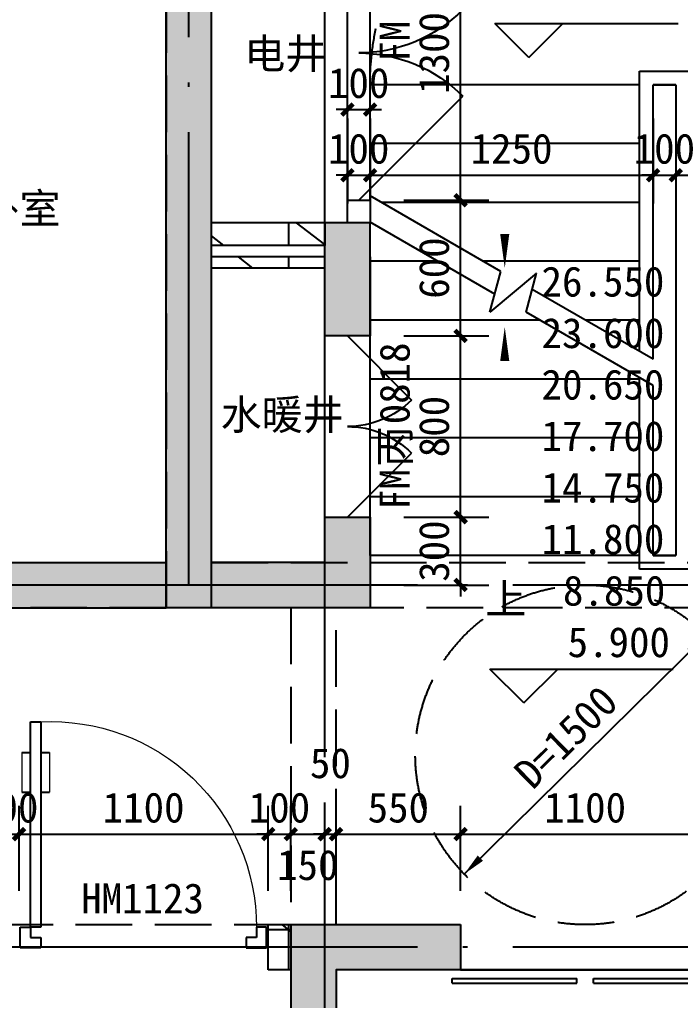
# Model space of a CAD drawing. Extents: x -10817 to 167545, y 26551 to 157048.
# Drawn here: x 78511 to 81429, y 118339 to 122671 of the extents above; entities that cross this region are included whole.
import ezdxf
from ezdxf.xclip import XClip

# ---------------------------------------------------------------- set-up
doc = ezdxf.new("R2010")
doc.units = 0
doc.header["$LTSCALE"] = 1000
doc.header["$MEASUREMENT"] = 0
doc.header["$XCLIPFRAME"] = 0
for name, pattern in [('125-核心筒-标准层$0$DASH', [0.35, 0.25, -0.1]), ('DASH', [0.35, 0.25, -0.1]), ('DOTE', [2.42, 2, -0.2, 0.02, -0.2])]:
    doc.linetypes.add(name, pattern=pattern)
doc.layers.get('Defpoints').update_dxf_attribs({"color": 30, "linetype": 'DASH'})
for name, color, linetype in [('120-墙体$0$120-墙体$0$A-COLU-CONC-HATC', 204, 'Continuous'), ('120-墙体$0$120-墙体$0$A-DOOR', 51, 'Continuous'), ('120-墙体$0$120-墙体$0$A-WALL-CONC', 9, 'Continuous'), ('120-墙体$0$A-WALL-BLOK', 131, 'Continuous'), ('125-核心筒-标准层$0$A-COLU-CONC-HATC', 204, 'Continuous'), ('125-核心筒-标准层$0$A-DOOR', 51, 'Continuous'), ('125-核心筒-标准层$0$A-FLOR-EVTR', 51, 'Continuous'), ('125-核心筒-标准层$0$A-FLOR-STRS', 51, 'Continuous'), ('125-核心筒-标准层$0$A-WALL-BLOK', 131, 'Continuous'), ('125-核心筒-标准层$0$A-WALL-CONC', 9, 'Continuous'), ('3#-夹层$0$A-ANNO-LEVL', 3, 'Continuous'), ('3#-夹层$0$A-ANNO-TEXT', 7, 'Continuous'), ('A-ANNO-DIMS', 3, 'Continuous'), ('A-ANNO-DOTE', 10, 'DOTE'), ('A-ANNO-SYMB', 3, 'Continuous'), ('A-ANNO-TEXT', 7, 'Continuous'), ('A-FLOR-UNDR', 177, 'Continuous')]:
    doc.layers.add(name, color=color, linetype=linetype)
doc.styles.add('3#-夹层$0$_TCH_DIM', font='')
doc.styles.add('3#-夹层$0$Standard', font='')
doc.styles.add('_TCH_DIM', font='')
doc.styles.add('_TCH_DIM_T3', font='')
doc.styles.get("Standard").update_dxf_attribs({"font": ''})
doc.styles.get('3#-夹层$0$_TCH_DIM').set_extended_font_data('SimSun')
doc.styles.get('3#-夹层$0$Standard').set_extended_font_data('SimSun')
doc.styles.get('_TCH_DIM').set_extended_font_data('SimSun')
doc.styles.get('_TCH_DIM_T3').set_extended_font_data('SimSun')
doc.styles.get('Standard').set_extended_font_data('SimSun')
doc.dimstyles.new('_TCH_ARCH&&50', dxfattribs={"dimtxt": 132.911392, "dimasz": 50, "dimexe": 125, "dimexo": 150, "dimgap": 50, "dimtad": 1, "dimdec": 0, "dimzin": 0, "dimdsep": 46, "dimtxsty": '_TCH_DIM_T3', "dimblk": 'ARCHTICK', "dimcen": 0.09, "dimclrt": 7, "dimazin": 2, "dimtfac": 1, "dimtdec": 0, "dimtix": 1, "dimtmove": 2, "dimatfit": 3, "dimfxl": 50, "dimtolj": 1, "dimtzin": 0, "dimarcsym": 0})
pattern_1 = [(0, (0, 0), (0, 350), []), (37.875, (400, 0), (-169.615, 218.077), []), (90, (400, 0), (-450, 3e-14), [])]

# ---------------------------------------------------------------- blocks, each defined once
blk = doc.blocks.new('120-墙体$0$120-墙体$0$$DorLib2D$00000009')
for p, q in [((0.4129, 0.9053), (0.4129, 0.0807)), ((0.4541, 0.9053), (0.4129, 0.9053)), ((0.4541, 0.0807), (0.4541, 0.9053)), ((0.4129, 0.7822), (0.378, 0.7822)), ((0.489, 0.7822), (0.4541, 0.7822)), ((0.4129, 0.6235), (0.378, 0.6235)), ((0.489, 0.6235), (0.4541, 0.6235)), ((-0.4941, 0.0807), (-0.4529, 0.0807)), ((-0.4941, -0.0018), (-0.4941, 0.0807)), ((-0.4529, 0.0807), (-0.4529, 0.0395)), ((0.4129, 0.0807), (0.4541, 0.0807)), ((0.4953, 0.0807), (0.4541, 0.0807)), ((0.4541, 0.0807), (0.4541, 0.0395)), ((0.4953, -0.0018), (0.4953, 0.0807)), ((-0.4529, 0.0395), (-0.4117, 0.0395)), ((-0.4117, 0.0395), (-0.4117, -0.0018)), ((0.4541, 0.0395), (0.4129, 0.0395)), ((0.4129, 0.0395), (0.4129, -0.0018)), ((-0.4941, -0.0018), (-0.4941, -0.0018)), ((-0.4117, -0.0018), (-0.4941, -0.0018)), ((0.4129, -0.0018), (0.4953, -0.0018)), ((0.4953, -0.0018), (0.4953, -0.0018))]:
    blk.add_line(p, q)
at = {"lineweight": 13}
for p, q in [((0.378, 0.7822), (0.378, 0.6235)), ((0.489, 0.7822), (0.489, 0.6235))]:
    blk.add_line(p, q, dxfattribs=at)
blk.add_arc((0.3716, 0.0817), 0.8246, 87.134, 180.0717, dxfattribs=at)
blk = doc.blocks.new('120-墙体')
at = {"layer": '120-墙体$0$120-墙体$0$A-COLU-CONC-HATC'}
blk.add_hatch(color=256, dxfattribs=at).paths.add_polyline_path([(-6950, -3300), (-6950, -3100), (-7800, -3100), (-7800, -3300)])
h = blk.add_hatch(dxfattribs=at)
h.set_pattern_fill('空心砖', color=256, scale=100, style=0)
h.set_pattern_definition(pattern_1)
h.paths.add_polyline_path([(-8350, -4900), (-8250, -4900), (-8250, -4700), (-8350, -4700)])
at = {"layer": '120-墙体$0$120-墙体$0$A-WALL-CONC'}
for p, q in [((-6950, -3100), (-7800, -3100)), ((-7800, -3300), (-7800, -3100)), ((-6950, -3300), (-7800, -3300))]:
    blk.add_line(p, q, dxfattribs=at)
at = {"layer": '120-墙体$0$A-WALL-BLOK'}
for p, q in [((-8250, -4700), (-8350, -4700)), ((-8350, -4700), (-8350, -4900)), ((-8250, -4900), (-8250, -4700)), ((-8350, -4900), (-8250, -4900))]:
    blk.add_line(p, q, dxfattribs=at)
at = {"layer": 'Defpoints'}
blk.add_lwpolyline([(-7800, 100), (-7800, -3300), (-7050, -3300), (-7050, -4700), (-8350, -4700), (-8350, -7200), (-9550, -7200), (-9550, -11200)], dxfattribs=at)
at = {"layer": '120-墙体$0$120-墙体$0$A-DOOR', "xscale": 1100, "yscale": 1100, "zscale": 200}
blk.add_blockref('120-墙体$0$120-墙体$0$$DorLib2D$00000009', (-7700, -4800), dxfattribs=at)
blk = doc.blocks.new('125-核心筒-标准层$0$A$C524E5E6F')
at = {"layer": '125-核心筒-标准层$0$A-FLOR-EVTR'}
for points in [[(0, 0), (2200, 0), (2200, -2100), (0, -2100)], [(300, -200), (1900, -200), (1900, -1700), (300, -1700)], [(650, -1950), (1550, -1950), (1550, -1800), (650, -1800)]]:
    blk.add_lwpolyline(points, close=True, dxfattribs=at)
for points in [[(300, -1700), (1900, -200)], [(1900, -1700), (300, -200)]]:
    blk.add_lwpolyline(points, dxfattribs=at)
blk = doc.blocks.new('125-核心筒-标准层$0$$DORLIB2D$00000127')
at = {"color": 0}
for points in [[(-0.5333, 0.7949), (-0.5333, 0.6904)], [(-0.0333, 0.7949), (-0.5333, 0.7949)], [(-0.0333, 0.7949), (-0.0333, 0.6904)], [(0.5333, 0.7949), (0.0333, 0.7949)], [(0.0333, 0.7949), (0.0333, 0.6904)], [(0.5333, 0.7949), (0.5333, 0.6904)], [(-0.0333, 0.6904), (-0.5333, 0.6904)], [(0.5333, 0.6904), (0.0333, 0.6904)], [(0.5, 0.5), (-0.5, 0.5)]]:
    blk.add_lwpolyline(points, dxfattribs=at)
blk = doc.blocks.new('125-核心筒-标准层$0$$DorLib2D$00000116')
at = {"color": 0}
for p, q in [((-0.5, 0), (-0.1464, 0.3536)), ((0.5, 0), (0.1464, 0.3536))]:
    blk.add_line(p, q, dxfattribs=at)
for centre, start, end in [((-0.5, 0), 0, 45), ((0.5, 0), 135, 180)]:
    blk.add_arc(centre, 0.5, start, end, dxfattribs=at)
blk = doc.blocks.new('125-核心筒-标准层')
at = {"layer": '125-核心筒-标准层$0$A-COLU-CONC-HATC'}
for points in [[(1650, 5500), (1850, 5500), (1850, 7000), (1749.8, 7100), (1650, 7000)], [(950, 5350), (1150, 5350), (1150, 5500), (950, 5500)], [(1650, 5350), (1850, 5350), (1850, 5500), (1650, 5500)], [(950, 5350), (950, 5000), (1150, 5000), (1150, 5350)], [(1750, 3933.3), (1850, 4000), (1850, 5350), (1650, 5350), (1650, 4000)], [(1150, 4000), (1150, 4200), (950, 4200), (950, 3800)], [(1150, 4000), (950, 3800), (1750, 3800), (1750, 3933.3), (1650, 4000)], [(1750, 3933.3), (1750, 3800), (1850, 3800), (1850, 4000)], [(1300, 2400), (550, 2400), (550, 2200), (1100, 2200)], [(1300, 2400), (1100, 2200), (1100, 100), (1300, -100)]]:
    blk.add_hatch(color=256, dxfattribs=at).paths.add_polyline_path(points)
h = blk.add_hatch(dxfattribs=at)
h.set_pattern_fill('空心砖', color=256, scale=100, style=0)
h.set_pattern_definition(pattern_1)
h.paths.add_polyline_path([(1150, 5400), (1650, 5400), (1650, 5500), (1150, 5500)])
h = blk.add_hatch(dxfattribs=at)
h.set_pattern_fill('空心砖', color=256, scale=100, style=0)
h.set_pattern_definition(pattern_1)
h.paths.add_polyline_path([(1150, 5350), (1150, 5300), (1650, 5300), (1650, 5350)])
at = {"layer": '125-核心筒-标准层$0$A-DOOR'}
for p, q in [((950, 5600), (950, 6900)), ((1050, 5600), (1050, 6900)), ((950, 4200), (950, 5000)), ((1150, 4200), (1150, 5000))]:
    blk.add_line(p, q, dxfattribs=at)
at = {"layer": '125-核心筒-标准层$0$A-FLOR-STRS'}
for p, q in [((950, 6110), (950, 7500)), ((-240, 6170), (-460, 6170)), ((-240, 4931.5), (-240, 6170)), ((-400, 6110), (-400, 4030)), ((-300, 6110), (-400, 6110)), ((-400, 6110), (-400, 4030)), ((-400, 6110), (-300, 6110)), ((-300, 4896.9), (-300, 6110)), ((-300, 4896.9), (-300, 6110)), ((-240, 6110), (950, 6110)), ((-240, 6110), (950, 6110)), ((950, 5618.6), (950, 6110)), ((-240, 5850), (950, 5850)), ((-240, 5590), (900.5, 5590)), ((372.1, 5284.9), (950, 5618.6)), ((398.9, 5184.9), (950, 5503.1)), ((950, 4030), (950, 5503.1)), ((-240, 5330), (450.2, 5330)), ((650.2, 5330), (950, 5330)), ((420.5, 5104.5), (372.1, 5284.9)), ((260.6, 5105.1), (214.4, 5277.4)), ((214.4, 5277.4), (420.5, 5104.5)), ((-300, 4896.9), (233.8, 5205.1)), ((-300, 4781.4), (260.6, 5105.1)), ((-240, 5070), (-0.2, 5070)), ((199.8, 5070), (950, 5070)), ((-240, 3970), (-240, 4816.1)), ((-240, 4810), (950, 4810)), ((-300, 4030), (-300, 4781.4)), ((-300, 4030), (-300, 4781.4)), ((-240, 4550), (950, 4550)), ((-240, 4290), (950, 4290)), ((-400, 4030), (-300, 4030)), ((-300, 4030), (-400, 4030)), ((-240, 4030), (950, 4030)), ((-460, 3970), (-240, 3970))]:
    blk.add_line(p, q, dxfattribs=at)
at = {"layer": '125-核心筒-标准层$0$A-FLOR-STRS', "linetype": '125-核心筒-标准层$0$DASH'}
blk.add_lwpolyline([(-1650, 6110, -0.414214), (-460, 7300), (-240, 7300, -0.414214), (950, 6110)], format="xyb", dxfattribs=at)
blk.add_lwpolyline([(1150, 5500), (1150, 6900)], dxfattribs=at)
at = {"layer": '125-核心筒-标准层$0$A-WALL-BLOK'}
for p, q in [((1050, 5600), (950, 5600)), ((950, 5600), (950, 5500)), ((1050, 5500), (1050, 5600)), ((1150, 5500), (1650, 5500)), ((1150, 5500), (1150, 5400)), ((1150, 5400), (1650, 5400)), ((1150, 5350), (1650, 5350)), ((1150, 5300), (1650, 5300))]:
    blk.add_line(p, q, dxfattribs=at)
at = {"layer": '125-核心筒-标准层$0$A-WALL-CONC'}
for p, q in [((1650, 5500), (1650, 7000)), ((1850, 5500), (1850, 7000)), ((950, 5350), (950, 5500)), ((950, 5500), (1150, 5500)), ((1150, 5350), (1150, 5500)), ((1650, 5350), (1650, 5500)), ((1850, 5350), (1850, 5500)), ((950, 5350), (950, 5000)), ((1150, 5000), (1150, 5350)), ((1650, 4000), (1650, 5350)), ((1850, 4000), (1850, 5350)), ((950, 5000), (1150, 5000)), ((1150, 4200), (950, 4200)), ((950, 4200), (950, 3800)), ((1150, 4000), (1150, 4200)), ((1150, 4000), (1650, 4000)), ((1850, 4000), (1850, 4000)), ((950, 3800), (1750, 3800)), ((1750, 3800), (1850, 3800)), ((1300, 2400), (550, 2400)), ((550, 2400), (550, 2200)), ((1300, 2400), (1300, -100)), ((550, 2200), (1100, 2200)), ((1100, 2200), (1100, 100))]:
    blk.add_line(p, q, dxfattribs=at)
at = {"layer": 'Defpoints'}
for points in [[(-1650, 3800), (1650, 3800), (1650, 4000), (-1650, 4000)], [(1100, 3800), (1300, 3800), (1300, 2400), (1100, 2400)]]:
    blk.add_lwpolyline(points, close=True, dxfattribs=at)
blk.add_blockref('125-核心筒-标准层$0$A$C524E5E6F', (-1100, 2200))
at = {"layer": '125-核心筒-标准层$0$A-DOOR'}
for name, p, xscale, yscale, zscale, rotation in [('125-核心筒-标准层$0$$DorLib2D$00000116', (1000, 6250), 1300, 1300, 100, 90), ('125-核心筒-标准层$0$$DorLib2D$00000116', (1050, 4600), 800, 800, 200, 90), ('125-核心筒-标准层$0$$DORLIB2D$00000127', (0, 2300), -1100, 200, 200, 180)]:
    blk.add_blockref(name, p, dxfattribs=dict(at, xscale=xscale, yscale=yscale, zscale=zscale, rotation=rotation))
blk = doc.blocks.new('A$C60AE0A12')
at = {"layer": 'A-ANNO-DIMS'}
blk.add_lwpolyline([(-534.1, 423.4), (534.1, 1476.6)], dxfattribs=at)
for points in [[(462.9, 1406.4, 33, 0, 0), (534.1, 1476.6, 0, 0, 0)], [(-462.9, 493.6, 33, 0, 0), (-534.1, 423.4, 0, 0, 0)]]:
    blk.add_lwpolyline(points, format="xyseb", dxfattribs=at)
at = {"layer": 'A-FLOR-UNDR', "linetype": 'DASH'}
blk.add_circle((0, 950, 0), 750, dxfattribs=at)
at = {"layer": 'A-ANNO-DIMS', "color": 7, "style": '_TCH_DIM'}
blk.add_text('D=1500', height=132.91, rotation=44.5947, dxfattribs=at).set_placement((-232, 791.5, 0))
blk = doc.blocks.new('_ArchTick')
at = {"color": 0, "linetype": 'ByBlock', "const_width": 0.4}
blk.add_lwpolyline([(-0.5, -0.5), (0.5, 0.5)], dxfattribs=at)
blk = doc.blocks.new('*D2821')
at = {"layer": 'A-ANNO-DIMS', "color": 0, "lineweight": -2, "transparency": 16777216}
for p, q in [((81408.2, 122233.5), (81408.2, 121858.5)), ((82658.2, 122233.5), (82658.2, 121858.5)), ((81408.2, 121983.5), (82658.2, 121983.5))]:
    blk.add_line(p, q, dxfattribs=at)
at = {"layer": 'Defpoints', "color": 0, "transparency": 16777216}
for p in [(81408.2, 122383.5), (82658.2, 122383.5), (82658.2, 121983.5)]:
    blk.add_point(p, dxfattribs=at)
at = {"layer": 'A-ANNO-DIMS', "color": 0, "lineweight": -2, "transparency": 16777216, "xscale": 50, "yscale": 50, "zscale": 50, "rotation": 180}
blk.add_blockref('_ArchTick', (81408.2, 121983.5), dxfattribs=at)
at = {"layer": 'A-ANNO-DIMS', "color": 0, "lineweight": -2, "transparency": 16777216, "xscale": 50, "yscale": 50, "zscale": 50}
blk.add_blockref('_ArchTick', (82658.2, 121983.5), dxfattribs=at)
at = {"layer": 'A-ANNO-DIMS', "color": 7, "transparency": 16777216, "insert": (82033.2, 122100), "char_height": 132.91, "attachment_point": 5, "style": '_TCH_DIM_T3'}
blk.add_mtext('\\A1;1250', dxfattribs=at)
blk = doc.blocks.new('*D2822')
at = {"layer": 'A-ANNO-DIMS', "color": 0, "lineweight": -2, "transparency": 16777216}
for p, q in [((81308.2, 122233.5), (81308.2, 121858.5)), ((81408.2, 122233.5), (81408.2, 121858.5)), ((81308.2, 121983.5), (81258.2, 121983.5)), ((81308.2, 121983.5), (81408.2, 121983.5)), ((81408.2, 121983.5), (81458.2, 121983.5))]:
    blk.add_line(p, q, dxfattribs=at)
at = {"layer": 'Defpoints', "color": 0, "transparency": 16777216}
for p in [(81308.2, 122383.5), (81408.2, 122383.5), (81408.2, 121983.5)]:
    blk.add_point(p, dxfattribs=at)
at = {"layer": 'A-ANNO-DIMS', "color": 0, "lineweight": -2, "transparency": 16777216, "xscale": 50, "yscale": 50, "zscale": 50}
blk.add_blockref('_ArchTick', (81308.2, 121983.5), dxfattribs=at)
at = {"layer": 'A-ANNO-DIMS', "color": 0, "lineweight": -2, "transparency": 16777216, "xscale": 50, "yscale": 50, "zscale": 50, "rotation": 180}
blk.add_blockref('_ArchTick', (81408.2, 121983.5), dxfattribs=at)
at = {"layer": 'A-ANNO-DIMS', "color": 7, "transparency": 16777216, "insert": (81358.2, 122100), "char_height": 132.91, "attachment_point": 5, "style": '_TCH_DIM_T3'}
blk.add_mtext('\\A1;100', dxfattribs=at)
blk = doc.blocks.new('*D2823')
at = {"layer": 'A-ANNO-DIMS', "color": 0, "lineweight": -2, "transparency": 16777216}
for p, q in [((80058.2, 122233.5), (80058.2, 121858.5)), ((81308.2, 122233.5), (81308.2, 121858.5)), ((80058.2, 121983.5), (81308.2, 121983.5))]:
    blk.add_line(p, q, dxfattribs=at)
at = {"layer": 'Defpoints', "color": 0, "transparency": 16777216}
for p in [(80058.2, 122383.5), (81308.2, 122383.5), (81308.2, 121983.5)]:
    blk.add_point(p, dxfattribs=at)
at = {"layer": 'A-ANNO-DIMS', "color": 0, "lineweight": -2, "transparency": 16777216, "xscale": 50, "yscale": 50, "zscale": 50, "rotation": 180}
blk.add_blockref('_ArchTick', (80058.2, 121983.5), dxfattribs=at)
at = {"layer": 'A-ANNO-DIMS', "color": 0, "lineweight": -2, "transparency": 16777216, "xscale": 50, "yscale": 50, "zscale": 50}
blk.add_blockref('_ArchTick', (81308.2, 121983.5), dxfattribs=at)
at = {"layer": 'A-ANNO-DIMS', "color": 7, "transparency": 16777216, "insert": (80683.2, 122100), "char_height": 132.91, "attachment_point": 5, "style": '_TCH_DIM_T3'}
blk.add_mtext('\\A1;1250', dxfattribs=at)
blk = doc.blocks.new('*D2824')
at = {"layer": 'A-ANNO-DIMS', "color": 0, "lineweight": -2, "transparency": 16777216}
for p, q in [((79958.2, 122233.5), (79958.2, 121858.5)), ((80058.2, 122233.5), (80058.2, 121858.5)), ((79958.2, 121983.5), (79908.2, 121983.5)), ((79958.2, 121983.5), (80058.2, 121983.5)), ((80058.2, 121983.5), (80108.2, 121983.5))]:
    blk.add_line(p, q, dxfattribs=at)
at = {"layer": 'Defpoints', "color": 0, "transparency": 16777216}
for p in [(79958.2, 122383.5), (80058.2, 122383.5), (80058.2, 121983.5)]:
    blk.add_point(p, dxfattribs=at)
at = {"layer": 'A-ANNO-DIMS', "color": 0, "lineweight": -2, "transparency": 16777216, "xscale": 50, "yscale": 50, "zscale": 50}
blk.add_blockref('_ArchTick', (79958.2, 121983.5), dxfattribs=at)
at = {"layer": 'A-ANNO-DIMS', "color": 0, "lineweight": -2, "transparency": 16777216, "xscale": 50, "yscale": 50, "zscale": 50, "rotation": 180}
blk.add_blockref('_ArchTick', (80058.2, 121983.5), dxfattribs=at)
at = {"layer": 'A-ANNO-DIMS', "color": 7, "transparency": 16777216, "insert": (80008.2, 122100), "char_height": 132.91, "attachment_point": 5, "style": '_TCH_DIM_T3'}
blk.add_mtext('\\A1;100', dxfattribs=at)
blk = doc.blocks.new('*D2825')
at = {"layer": 'A-ANNO-DIMS', "color": 0, "lineweight": -2, "transparency": 16777216}
for p, q in [((81468.2, 120173.5), (81843.2, 120173.5)), ((81718.2, 118673.5), (81718.2, 120173.5)), ((81468.2, 118673.5), (81843.2, 118673.5))]:
    blk.add_line(p, q, dxfattribs=at)
at = {"layer": 'Defpoints', "color": 0, "transparency": 16777216}
for p in [(81318.2, 120173.5), (81718.2, 120173.5), (81318.2, 118673.5)]:
    blk.add_point(p, dxfattribs=at)
at = {"layer": 'A-ANNO-DIMS', "color": 0, "lineweight": -2, "transparency": 16777216, "xscale": 50, "yscale": 50, "zscale": 50}
for p, rotation in [((81718.2, 120173.5), 90), ((81718.2, 118673.5), 270)]:
    blk.add_blockref('_ArchTick', p, dxfattribs=dict(at, rotation=rotation))
at = {"layer": 'A-ANNO-DIMS', "color": 7, "transparency": 16777216, "insert": (81601.7, 119423.5), "char_height": 132.91, "attachment_point": 5, "rotation": 90, "style": '_TCH_DIM_T3'}
blk.add_mtext('\\A1;1500', dxfattribs=at)
blk = doc.blocks.new('*D2826')
at = {"layer": 'A-ANNO-DIMS', "color": 0, "lineweight": -2, "transparency": 16777216}
for p, q in [((81718.2, 120303.5), (81718.2, 120353.5)), ((81468.2, 120303.5), (81843.2, 120303.5)), ((81718.2, 120173.5), (81718.2, 120303.5)), ((81468.2, 120173.5), (81843.2, 120173.5)), ((81718.2, 120173.5), (81718.2, 120123.5))]:
    blk.add_line(p, q, dxfattribs=at)
at = {"layer": 'Defpoints', "color": 0, "transparency": 16777216}
for p in [(81318.2, 120303.5), (81718.2, 120303.5), (81318.2, 120173.5)]:
    blk.add_point(p, dxfattribs=at)
at = {"layer": 'A-ANNO-DIMS', "color": 0, "lineweight": -2, "transparency": 16777216, "xscale": 50, "yscale": 50, "zscale": 50}
for p, rotation in [((81718.2, 120303.5), 270), ((81718.2, 120173.5), 90)]:
    blk.add_blockref('_ArchTick', p, dxfattribs=dict(at, rotation=rotation))
at = {"layer": 'A-ANNO-DIMS', "color": 7, "transparency": 16777216, "insert": (81601.7, 120238.5), "char_height": 132.91, "attachment_point": 5, "rotation": 90, "style": '_TCH_DIM_T3'}
blk.add_mtext('\\A1;130', dxfattribs=at)
blk = doc.blocks.new('*D2827')
at = {"layer": 'A-ANNO-DIMS', "color": 0, "lineweight": -2, "transparency": 16777216}
for p, q in [((81468.2, 122383.5), (81843.2, 122383.5)), ((81718.2, 120303.5), (81718.2, 122383.5)), ((81468.2, 120303.5), (81843.2, 120303.5))]:
    blk.add_line(p, q, dxfattribs=at)
at = {"layer": 'Defpoints', "color": 0, "transparency": 16777216}
for p in [(81318.2, 122383.5), (81718.2, 122383.5), (81318.2, 120303.5)]:
    blk.add_point(p, dxfattribs=at)
at = {"layer": 'A-ANNO-DIMS', "color": 0, "lineweight": -2, "transparency": 16777216, "xscale": 50, "yscale": 50, "zscale": 50}
for p, rotation in [((81718.2, 122383.5), 90), ((81718.2, 120303.5), 270)]:
    blk.add_blockref('_ArchTick', p, dxfattribs=dict(at, rotation=rotation))
at = {"layer": 'A-ANNO-DIMS', "color": 7, "transparency": 16777216, "insert": (81601.7, 121343.5), "char_height": 132.911, "attachment_point": 5, "rotation": 90, "style": '_TCH_DIM_T3'}
blk.add_mtext('\\A1;260X8=2080', dxfattribs=at)
blk = doc.blocks.new('*D2828')
at = {"layer": 'A-ANNO-DIMS', "color": 0, "lineweight": -2, "transparency": 16777216}
for p, q in [((81468.2, 123773.5), (81843.2, 123773.5)), ((81718.2, 122383.5), (81718.2, 123773.5)), ((81468.2, 122383.5), (81843.2, 122383.5))]:
    blk.add_line(p, q, dxfattribs=at)
at = {"layer": 'Defpoints', "color": 0, "transparency": 16777216}
for p in [(81318.2, 123773.5), (81718.2, 123773.5), (81318.2, 122383.5)]:
    blk.add_point(p, dxfattribs=at)
at = {"layer": 'A-ANNO-DIMS', "color": 0, "lineweight": -2, "transparency": 16777216, "xscale": 50, "yscale": 50, "zscale": 50}
for p, rotation in [((81718.2, 123773.5), 90), ((81718.2, 122383.5), 270)]:
    blk.add_blockref('_ArchTick', p, dxfattribs=dict(at, rotation=rotation))
at = {"layer": 'A-ANNO-DIMS', "color": 7, "transparency": 16777216, "insert": (81601.7, 123078.5), "char_height": 132.91, "attachment_point": 5, "rotation": 90, "style": '_TCH_DIM_T3'}
blk.add_mtext('\\A1;1390', dxfattribs=at)
blk = doc.blocks.new('*D3023')
at = {"layer": 'A-ANNO-DIMS', "color": 0, "lineweight": -2, "transparency": 16777216}
for p, q in [((79958.2, 122023.5), (79958.2, 122398.5)), ((80058.2, 122023.5), (80058.2, 122398.5)), ((79958.2, 122273.5), (79908.2, 122273.5)), ((79958.2, 122273.5), (80058.2, 122273.5)), ((80058.2, 122273.5), (80108.2, 122273.5))]:
    blk.add_line(p, q, dxfattribs=at)
at = {"layer": 'Defpoints', "color": 0, "transparency": 16777216}
for p in [(80058.2, 122273.5), (79958.2, 121873.5), (80058.2, 121873.5)]:
    blk.add_point(p, dxfattribs=at)
at = {"layer": 'A-ANNO-DIMS', "color": 0, "lineweight": -2, "transparency": 16777216, "xscale": 50, "yscale": 50, "zscale": 50}
blk.add_blockref('_ArchTick', (79958.2, 122273.5), dxfattribs=at)
at = {"layer": 'A-ANNO-DIMS', "color": 0, "lineweight": -2, "transparency": 16777216, "xscale": 50, "yscale": 50, "zscale": 50, "rotation": 180}
blk.add_blockref('_ArchTick', (80058.2, 122273.5), dxfattribs=at)
at = {"layer": 'A-ANNO-DIMS', "color": 7, "transparency": 16777216, "insert": (80008.2, 122390), "char_height": 132.91, "attachment_point": 5, "style": '_TCH_DIM_T3'}
blk.add_mtext('\\A1;100', dxfattribs=at)
blk = doc.blocks.new('*D3024')
at = {"layer": 'A-ANNO-DIMS', "color": 0, "lineweight": -2, "transparency": 16777216}
for p, q in [((80208.2, 123173.5), (80583.2, 123173.5)), ((80458.2, 121873.5), (80458.2, 123173.5)), ((80208.2, 121873.5), (80583.2, 121873.5))]:
    blk.add_line(p, q, dxfattribs=at)
at = {"layer": 'Defpoints', "color": 0, "transparency": 16777216}
for p in [(80058.2, 123173.5), (80458.2, 123173.5), (80058.2, 121873.5)]:
    blk.add_point(p, dxfattribs=at)
at = {"layer": 'A-ANNO-DIMS', "color": 0, "lineweight": -2, "transparency": 16777216, "xscale": 50, "yscale": 50, "zscale": 50}
for p, rotation in [((80458.2, 123173.5), 90), ((80458.2, 121873.5), 270)]:
    blk.add_blockref('_ArchTick', p, dxfattribs=dict(at, rotation=rotation))
at = {"layer": 'A-ANNO-DIMS', "color": 7, "transparency": 16777216, "insert": (80341.7, 122523.5), "char_height": 132.91, "attachment_point": 5, "rotation": 90, "style": '_TCH_DIM_T3'}
blk.add_mtext('\\A1;1300', dxfattribs=at)
blk = doc.blocks.new('*D3025')
at = {"layer": 'A-ANNO-DIMS', "color": 0, "lineweight": -2, "transparency": 16777216}
for p, q in [((80208.2, 121873.5), (80583.2, 121873.5)), ((80458.2, 121273.5), (80458.2, 121873.5)), ((80208.2, 121273.5), (80583.2, 121273.5))]:
    blk.add_line(p, q, dxfattribs=at)
at = {"layer": 'Defpoints', "color": 0, "transparency": 16777216}
for p in [(80058.2, 121873.5), (80458.2, 121873.5), (80058.2, 121273.5)]:
    blk.add_point(p, dxfattribs=at)
at = {"layer": 'A-ANNO-DIMS', "color": 0, "lineweight": -2, "transparency": 16777216, "xscale": 50, "yscale": 50, "zscale": 50}
for p, rotation in [((80458.2, 121873.5), 90), ((80458.2, 121273.5), 270)]:
    blk.add_blockref('_ArchTick', p, dxfattribs=dict(at, rotation=rotation))
at = {"layer": 'A-ANNO-DIMS', "color": 7, "transparency": 16777216, "insert": (80341.7, 121573.5), "char_height": 132.91, "attachment_point": 5, "rotation": 90, "style": '_TCH_DIM_T3'}
blk.add_mtext('\\A1;600', dxfattribs=at)
blk = doc.blocks.new('*D3026')
at = {"layer": 'A-ANNO-DIMS', "color": 0, "lineweight": -2, "transparency": 16777216}
for p, q in [((80208.2, 121273.5), (80583.2, 121273.5)), ((80458.2, 120473.5), (80458.2, 121273.5)), ((80208.2, 120473.5), (80583.2, 120473.5))]:
    blk.add_line(p, q, dxfattribs=at)
at = {"layer": 'Defpoints', "color": 0, "transparency": 16777216}
for p in [(80058.2, 121273.5), (80458.2, 121273.5), (80058.2, 120473.5)]:
    blk.add_point(p, dxfattribs=at)
at = {"layer": 'A-ANNO-DIMS', "color": 0, "lineweight": -2, "transparency": 16777216, "xscale": 50, "yscale": 50, "zscale": 50}
for p, rotation in [((80458.2, 121273.5), 90), ((80458.2, 120473.5), 270)]:
    blk.add_blockref('_ArchTick', p, dxfattribs=dict(at, rotation=rotation))
at = {"layer": 'A-ANNO-DIMS', "color": 7, "transparency": 16777216, "insert": (80341.7, 120873.5), "char_height": 132.91, "attachment_point": 5, "rotation": 90, "style": '_TCH_DIM_T3'}
blk.add_mtext('\\A1;800', dxfattribs=at)
blk = doc.blocks.new('*D3027')
at = {"layer": 'A-ANNO-DIMS', "color": 0, "lineweight": -2, "transparency": 16777216}
for p, q in [((80458.2, 120473.5), (80458.2, 120523.5)), ((80208.2, 120473.5), (80583.2, 120473.5)), ((80458.2, 120173.5), (80458.2, 120473.5)), ((80208.2, 120173.5), (80583.2, 120173.5)), ((80458.2, 120173.5), (80458.2, 120123.5))]:
    blk.add_line(p, q, dxfattribs=at)
at = {"layer": 'Defpoints', "color": 0, "transparency": 16777216}
for p in [(80058.2, 120473.5), (80458.2, 120473.5), (80058.2, 120173.5)]:
    blk.add_point(p, dxfattribs=at)
at = {"layer": 'A-ANNO-DIMS', "color": 0, "lineweight": -2, "transparency": 16777216, "xscale": 50, "yscale": 50, "zscale": 50}
for p, rotation in [((80458.2, 120473.5), 270), ((80458.2, 120173.5), 90)]:
    blk.add_blockref('_ArchTick', p, dxfattribs=dict(at, rotation=rotation))
at = {"layer": 'A-ANNO-DIMS', "color": 7, "transparency": 16777216, "insert": (80341.7, 120323.5), "char_height": 132.91, "attachment_point": 5, "rotation": 90, "style": '_TCH_DIM_T3'}
blk.add_mtext('\\A1;300', dxfattribs=at)
blk = doc.blocks.new('*D3084')
at = {"layer": 'A-ANNO-DIMS', "color": 0, "lineweight": -2, "transparency": 16777216}
for p, q in [((80458.2, 118823.5), (80458.2, 119198.5)), ((81558.2, 118823.5), (81558.2, 119198.5)), ((80458.2, 119073.5), (81558.2, 119073.5))]:
    blk.add_line(p, q, dxfattribs=at)
at = {"layer": 'Defpoints', "color": 0, "transparency": 16777216}
for p in [(81558.2, 119073.5), (80458.2, 118673.5), (81558.2, 118673.5)]:
    blk.add_point(p, dxfattribs=at)
at = {"layer": 'A-ANNO-DIMS', "color": 0, "lineweight": -2, "transparency": 16777216, "xscale": 50, "yscale": 50, "zscale": 50, "rotation": 180}
blk.add_blockref('_ArchTick', (80458.2, 119073.5), dxfattribs=at)
at = {"layer": 'A-ANNO-DIMS', "color": 0, "lineweight": -2, "transparency": 16777216, "xscale": 50, "yscale": 50, "zscale": 50}
blk.add_blockref('_ArchTick', (81558.2, 119073.5), dxfattribs=at)
at = {"layer": 'A-ANNO-DIMS', "color": 7, "transparency": 16777216, "insert": (81008.2, 119190), "char_height": 132.91, "attachment_point": 5, "style": '_TCH_DIM_T3'}
blk.add_mtext('\\A1;1100', dxfattribs=at)
blk = doc.blocks.new('*D3085')
at = {"layer": 'A-ANNO-DIMS', "color": 0, "lineweight": -2, "transparency": 16777216}
for p, q in [((79908.2, 118823.5), (79908.2, 119198.5)), ((80458.2, 118823.5), (80458.2, 119198.5)), ((79908.2, 119073.5), (80458.2, 119073.5))]:
    blk.add_line(p, q, dxfattribs=at)
at = {"layer": 'Defpoints', "color": 0, "transparency": 16777216}
for p in [(80458.2, 119073.5), (79908.2, 118673.5), (80458.2, 118673.5)]:
    blk.add_point(p, dxfattribs=at)
at = {"layer": 'A-ANNO-DIMS', "color": 0, "lineweight": -2, "transparency": 16777216, "xscale": 50, "yscale": 50, "zscale": 50, "rotation": 180}
blk.add_blockref('_ArchTick', (79908.2, 119073.5), dxfattribs=at)
at = {"layer": 'A-ANNO-DIMS', "color": 0, "lineweight": -2, "transparency": 16777216, "xscale": 50, "yscale": 50, "zscale": 50}
blk.add_blockref('_ArchTick', (80458.2, 119073.5), dxfattribs=at)
at = {"layer": 'A-ANNO-DIMS', "color": 7, "transparency": 16777216, "insert": (80183.2, 119190), "char_height": 132.91, "attachment_point": 5, "style": '_TCH_DIM_T3'}
blk.add_mtext('\\A1;550', dxfattribs=at)
blk = doc.blocks.new('*D3086')
at = {"layer": 'A-ANNO-DIMS', "color": 0, "lineweight": -2, "transparency": 16777216}
for p, q in [((79858.2, 118823.5), (79858.2, 119198.5)), ((79908.2, 118823.5), (79908.2, 119198.5)), ((79858.2, 119073.5), (79808.2, 119073.5)), ((79858.2, 119073.5), (79908.2, 119073.5)), ((79908.2, 119073.5), (79958.2, 119073.5))]:
    blk.add_line(p, q, dxfattribs=at)
at = {"layer": 'Defpoints', "color": 0, "transparency": 16777216}
for p in [(79908.2, 119073.5), (79858.2, 118673.5), (79908.2, 118673.5)]:
    blk.add_point(p, dxfattribs=at)
at = {"layer": 'A-ANNO-DIMS', "color": 0, "lineweight": -2, "transparency": 16777216, "xscale": 50, "yscale": 50, "zscale": 50}
blk.add_blockref('_ArchTick', (79858.2, 119073.5), dxfattribs=at)
at = {"layer": 'A-ANNO-DIMS', "color": 0, "lineweight": -2, "transparency": 16777216, "xscale": 50, "yscale": 50, "zscale": 50, "rotation": 180}
blk.add_blockref('_ArchTick', (79908.2, 119073.5), dxfattribs=at)
at = {"layer": 'A-ANNO-DIMS', "color": 7, "transparency": 16777216, "insert": (79883.2, 119386), "char_height": 132.91, "attachment_point": 5, "style": '_TCH_DIM_T3'}
blk.add_mtext('\\A1;50', dxfattribs=at)
blk = doc.blocks.new('*D3087')
at = {"layer": 'A-ANNO-DIMS', "color": 0, "lineweight": -2, "transparency": 16777216}
for p, q in [((79708.2, 118823.5), (79708.2, 119198.5)), ((79858.2, 118823.5), (79858.2, 119198.5)), ((79708.2, 119073.5), (79858.2, 119073.5))]:
    blk.add_line(p, q, dxfattribs=at)
at = {"layer": 'Defpoints', "color": 0, "transparency": 16777216}
for p in [(79858.2, 119073.5), (79708.2, 118673.5), (79858.2, 118673.5)]:
    blk.add_point(p, dxfattribs=at)
at = {"layer": 'A-ANNO-DIMS', "color": 0, "lineweight": -2, "transparency": 16777216, "xscale": 50, "yscale": 50, "zscale": 50, "rotation": 180}
blk.add_blockref('_ArchTick', (79708.2, 119073.5), dxfattribs=at)
at = {"layer": 'A-ANNO-DIMS', "color": 0, "lineweight": -2, "transparency": 16777216, "xscale": 50, "yscale": 50, "zscale": 50}
blk.add_blockref('_ArchTick', (79858.2, 119073.5), dxfattribs=at)
at = {"layer": 'A-ANNO-DIMS', "color": 7, "transparency": 16777216, "insert": (79783.2, 118936), "char_height": 132.91, "attachment_point": 5, "style": '_TCH_DIM_T3'}
blk.add_mtext('\\A1;150', dxfattribs=at)
blk = doc.blocks.new('*D3088')
at = {"layer": 'A-ANNO-DIMS', "color": 0, "lineweight": -2, "transparency": 16777216}
for p, q in [((79608.2, 118823.5), (79608.2, 119198.5)), ((79708.2, 118823.5), (79708.2, 119198.5)), ((79608.2, 119073.5), (79558.2, 119073.5)), ((79608.2, 119073.5), (79708.2, 119073.5)), ((79708.2, 119073.5), (79758.2, 119073.5))]:
    blk.add_line(p, q, dxfattribs=at)
at = {"layer": 'Defpoints', "color": 0, "transparency": 16777216}
for p in [(79708.2, 119073.5), (79608.2, 118673.5), (79708.2, 118673.5)]:
    blk.add_point(p, dxfattribs=at)
at = {"layer": 'A-ANNO-DIMS', "color": 0, "lineweight": -2, "transparency": 16777216, "xscale": 50, "yscale": 50, "zscale": 50}
blk.add_blockref('_ArchTick', (79608.2, 119073.5), dxfattribs=at)
at = {"layer": 'A-ANNO-DIMS', "color": 0, "lineweight": -2, "transparency": 16777216, "xscale": 50, "yscale": 50, "zscale": 50, "rotation": 180}
blk.add_blockref('_ArchTick', (79708.2, 119073.5), dxfattribs=at)
at = {"layer": 'A-ANNO-DIMS', "color": 7, "transparency": 16777216, "insert": (79658.2, 119190), "char_height": 132.91, "attachment_point": 5, "style": '_TCH_DIM_T3'}
blk.add_mtext('\\A1;100', dxfattribs=at)
blk = doc.blocks.new('*D3089')
at = {"layer": 'A-ANNO-DIMS', "color": 0, "lineweight": -2, "transparency": 16777216}
for p, q in [((78508.2, 118823.5), (78508.2, 119198.5)), ((79608.2, 118823.5), (79608.2, 119198.5)), ((78508.2, 119073.5), (79608.2, 119073.5))]:
    blk.add_line(p, q, dxfattribs=at)
at = {"layer": 'Defpoints', "color": 0, "transparency": 16777216}
for p in [(79608.2, 119073.5), (78508.2, 118673.5), (79608.2, 118673.5)]:
    blk.add_point(p, dxfattribs=at)
at = {"layer": 'A-ANNO-DIMS', "color": 0, "lineweight": -2, "transparency": 16777216, "xscale": 50, "yscale": 50, "zscale": 50, "rotation": 180}
blk.add_blockref('_ArchTick', (78508.2, 119073.5), dxfattribs=at)
at = {"layer": 'A-ANNO-DIMS', "color": 0, "lineweight": -2, "transparency": 16777216, "xscale": 50, "yscale": 50, "zscale": 50}
blk.add_blockref('_ArchTick', (79608.2, 119073.5), dxfattribs=at)
at = {"layer": 'A-ANNO-DIMS', "color": 7, "transparency": 16777216, "insert": (79058.2, 119190), "char_height": 132.91, "attachment_point": 5, "style": '_TCH_DIM_T3'}
blk.add_mtext('\\A1;1100', dxfattribs=at)
blk = doc.blocks.new('*D3090')
at = {"layer": 'A-ANNO-DIMS', "color": 0, "lineweight": -2, "transparency": 16777216}
for p, q in [((78408.2, 118823.5), (78408.2, 119198.5)), ((78508.2, 118823.5), (78508.2, 119198.5)), ((78408.2, 119073.5), (78358.2, 119073.5)), ((78408.2, 119073.5), (78508.2, 119073.5)), ((78508.2, 119073.5), (78558.2, 119073.5))]:
    blk.add_line(p, q, dxfattribs=at)
at = {"layer": 'Defpoints', "color": 0, "transparency": 16777216}
for p in [(78508.2, 119073.5), (78408.2, 118673.5), (78508.2, 118673.5)]:
    blk.add_point(p, dxfattribs=at)
at = {"layer": 'A-ANNO-DIMS', "color": 0, "lineweight": -2, "transparency": 16777216, "xscale": 50, "yscale": 50, "zscale": 50}
blk.add_blockref('_ArchTick', (78408.2, 119073.5), dxfattribs=at)
at = {"layer": 'A-ANNO-DIMS', "color": 0, "lineweight": -2, "transparency": 16777216, "xscale": 50, "yscale": 50, "zscale": 50, "rotation": 180}
blk.add_blockref('_ArchTick', (78508.2, 119073.5), dxfattribs=at)
at = {"layer": 'A-ANNO-DIMS', "color": 7, "transparency": 16777216, "insert": (78458.2, 119190), "char_height": 132.91, "attachment_point": 5, "style": '_TCH_DIM_T3'}
blk.add_mtext('\\A1;100', dxfattribs=at)

msp = doc.modelspace()

# ---------------------------------------------------------------- linework, layer by layer
at = {"layer": '3#-夹层$0$A-ANNO-LEVL'}
for p, q in [((80759.4, 122503.7), (80609.4, 122653.7)), ((80609.4, 122653.7), (81419.5, 122653.7)), ((80759.4, 122503.7), (80909.4, 122653.7)), ((80737.6, 119652.6), (80587.6, 119802.6)), ((80587.6, 119802.6), (81397.7, 119802.6)), ((80737.6, 119652.6), (80887.6, 119802.6))]:
    msp.add_line(p, q, dxfattribs=at)
at = {"layer": 'A-ANNO-DOTE'}
for points in [[(79258.2, 120173.5), (79258.2, 126922.6)], [(79858.2, 114573.5), (79858.2, 126922.6)], [(85108.2, 120173.5), (76908.1, 120173.5)], [(85108.2, 118573.5), (76908.1, 118573.5)]]:
    msp.add_lwpolyline(points, dxfattribs=at)
at = {"layer": 'A-ANNO-SYMB'}
for points in [[(82063.2, 120273.5, 0, 0, 0), (82063.2, 122753.5, 0, 0, 0), (80653.2, 122753.5, 0, 0, 0), (80653.2, 121573.5, 0, 40, 0), (80653.2, 121723.5, 0, 0, 0)], [(80653.2, 120273.5, 0, 0, 0), (80653.2, 121313.5, 0, 40, 0), (80653.2, 121163.5, 0, 0, 0)]]:
    msp.add_lwpolyline(points, format="xyseb", dxfattribs=at)

# ---------------------------------------------------------------- block references
ref = msp.add_blockref('125-核心筒-标准层', (81008.2, 116273.5), dxfattribs=dict(xscale=-1))
XClip(ref).set_block_clipping_path([(-2900, -500), (2900.0292228444, 9449.9707164793)])
ref = msp.add_blockref('120-墙体', (71358.2, 123373.5), dxfattribs=dict(xscale=-1))
XClip(ref).set_block_clipping_path([(-12550, -7600), (-6749.9707771556, 2349.9707164793)])
msp.add_blockref('A$C60AE0A12', (81008.2, 118473.5))

# ---------------------------------------------------------------- texts
at = {"layer": '3#-夹层$0$A-ANNO-TEXT', "style": '3#-夹层$0$Standard'}
msp.add_text('卧室', height=132.91, dxfattribs=at).set_placement((78329.1, 121770.7))
at = {"layer": '3#-夹层$0$A-ANNO-TEXT', "color": 7, "style": '3#-夹层$0$_TCH_DIM'}
for s, p in [('26.550', (80815.6, 121447.6)), ('23.600', (80815.6, 121220.1)), ('20.650', (80815.6, 120992.6)), ('17.700', (80815.6, 120765.1)), ('14.750', (80815.6, 120537.6)), ('11.800', (80815.6, 120310.1)), ('8.850', (80910.2, 120082.6)), ('5.900', (80930.8, 119855.1))]:
    msp.add_text(s, height=132.91, dxfattribs=at).set_placement(p)
at = {"layer": 'A-ANNO-TEXT', "color": 2}
for s, height, p in [('FM', 132.91, (80233.2, 122484.6)), ('0818', 132.91, (80233.2, 120883.5)), ('丙', 132.9, (80233.2, 120694.5)), ('FM', 132.91, (80233.2, 120505.4))]:
    msp.add_text(s, height=height, rotation=90, dxfattribs=at).set_placement(p)
at = {"layer": 'A-ANNO-TEXT'}
for s, p in [('电井', (79502.8, 122453.9)), ('水暖井', (79398.3, 120859.8))]:
    msp.add_text(s, height=132.91, dxfattribs=at).set_placement(p)
at = {"layer": 'A-ANNO-TEXT', "color": 7, "style": '_TCH_DIM'}
msp.add_text('上', height=132.9, dxfattribs=at).set_placement((80567.1, 120046))
at = {"layer": 'A-ANNO-TEXT', "color": 2}
msp.add_text('HM1123', height=132.91, dxfattribs=at).set_placement((78782.4, 118723.5))

# ---------------------------------------------------------------- dimensions: what is measured, and where the dimension line sits
at = {"layer": 'A-ANNO-DIMS'}
for p1, p2, distance, picture, middle in [((81318.2, 122383.5), (81318.2, 123773.5), -400, '*D2828', (81601.7, 123078.5)), ((80058.2, 121873.5), (80058.2, 123173.5), -400, '*D3024', (80341.7, 122523.5)), ((79958.2, 121873.5), (80058.2, 121873.5), 400, '*D3023', (80008.2, 122390)), ((79958.2, 122383.5), (80058.2, 122383.5), -400, '*D2824', (80008.2, 122100)), ((80058.2, 122383.5), (81308.2, 122383.5), -400, '*D2823', (80683.2, 122100)), ((81308.2, 122383.5), (81408.2, 122383.5), -400, '*D2822', (81358.2, 122100)), ((81408.2, 122383.5), (82658.2, 122383.5), -400, '*D2821', (82033.2, 122100)), ((80058.2, 121273.5), (80058.2, 121873.5), -400, '*D3025', (80341.7, 121573.5)), ((80058.2, 120473.5), (80058.2, 121273.5), -400, '*D3026', (80341.7, 120873.5)), ((80058.2, 120173.5), (80058.2, 120473.5), -400, '*D3027', (80341.7, 120323.5)), ((81318.2, 120173.5), (81318.2, 120303.5), -400, '*D2826', (81601.7, 120238.5)), ((81318.2, 118673.5), (81318.2, 120173.5), -400, '*D2825', (81601.7, 119423.5)), ((78408.2, 118673.5), (78508.2, 118673.5), 400, '*D3090', (78458.2, 119190)), ((78508.2, 118673.5), (79608.2, 118673.5), 400, '*D3089', (79058.2, 119190)), ((79608.2, 118673.5), (79708.2, 118673.5), 400, '*D3088', (79658.2, 119190)), ((79908.2, 118673.5), (80458.2, 118673.5), 400, '*D3085', (80183.2, 119190)), ((80458.2, 118673.5), (81558.2, 118673.5), 400, '*D3084', (81008.2, 119190))]:
    dim = msp.add_aligned_dim(p1=p1, p2=p2, distance=distance, dimstyle='_TCH_ARCH&&50', dxfattribs=at)
    dim.commit()
    dim.dimension.update_dxf_attribs({"geometry": picture, "text_midpoint": middle})
dim = msp.add_aligned_dim(p1=(81318.2, 120303.5), p2=(81318.2, 122383.5), distance=-400, text='260X8=2080', dimstyle='_TCH_ARCH&&50', dxfattribs=at)
dim.commit()
dim.dimension.update_dxf_attribs({"geometry": '*D2827', "text_midpoint": (81601.7, 121343.5)})
for base, p1, p2, picture, middle in [((79908.2, 119073.5), (79858.2, 118673.5), (79908.2, 118673.5), '*D3086', (79883.2, 119386)), ((79858.2, 119073.5), (79708.2, 118673.5), (79858.2, 118673.5), '*D3087', (79783.2, 118936))]:
    dim = msp.add_linear_dim(base=base, p1=p1, p2=p2, angle=0, dimstyle='_TCH_ARCH&&50', dxfattribs=at)
    dim.commit()
    dim.dimension.update_dxf_attribs({"geometry": picture, "text_midpoint": middle, "dimtype": 161})

doc.saveas('drawing.dxf')
